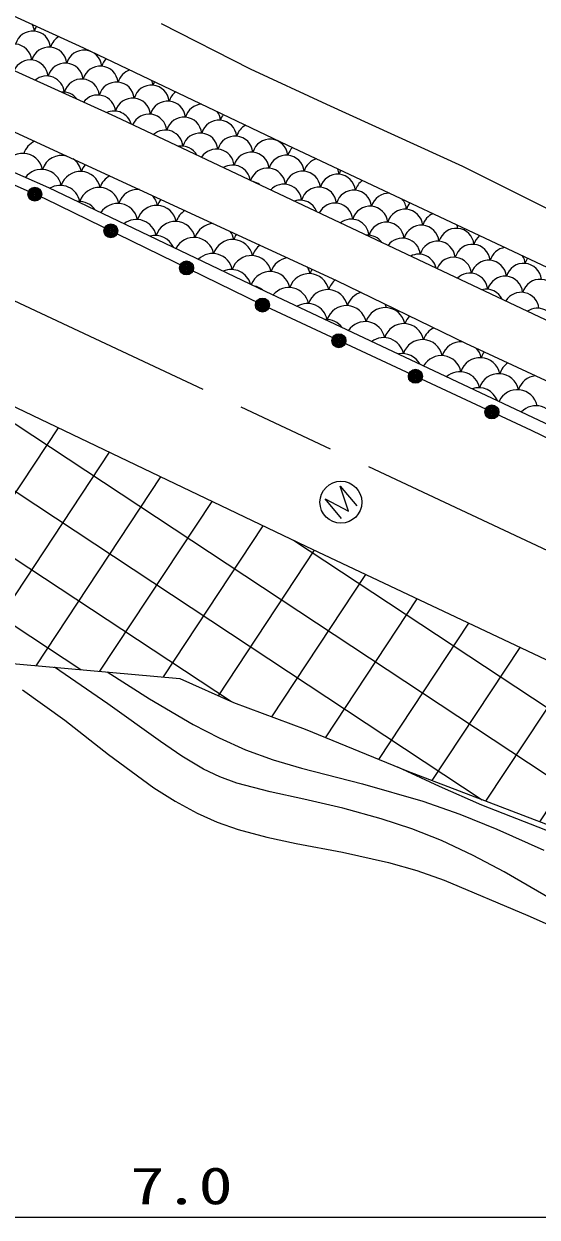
# Model space of a CAD drawing. Units: millimetres, scale not verified. Extents: x 40000 to 680000, y 20000 to 380000.
# Drawn here: x 140681 to 158926, y 248764 to 291194 of the extents above; entities that cross this region are included whole.
import ezdxf
from ezdxf.enums import TextEntityAlignment as Align

# ---------------------------------------------------------------- set-up
doc = ezdxf.new("R2010")
doc.units = ezdxf.units.MM
doc.header["$LTSCALE"] = 1000
doc.linetypes.add('CHAIN', pattern=[18.5, 12, -1.5, 3.5, -1.5])
for name, color, linetype, lineweight in [('M-BGD', 7, 'Continuous', 25), ('M-BGD-HTXT', 7, 'Continuous', 13), ('M-BMK', 2, 'CHAIN', 13)]:
    doc.layers.add(name, color=color, linetype=linetype, lineweight=lineweight)
doc.layers.add('M-BGD-EXST', color=7, linetype='Continuous')
doc.styles.add('ＭＳ ゴシック', font='')
doc.styles.get('ＭＳ ゴシック').set_extended_font_data('MS Gothic')

# ---------------------------------------------------------------- blocks, each defined once
blk = doc.blocks.new('BUHIN281')
at = {"color": 7, "linetype": 'Continuous', "lineweight": 25}
for radius in [249, 220, 191, 161, 132, 97.5, 67.5, 38.8, 7.5]:
    blk.add_circle((0, 0), radius, dxfattribs=at)
blk = doc.blocks.new('BUHIN282')
at = {"color": 7, "linetype": 'Continuous', "lineweight": 25}
for radius in [249, 220, 191, 161, 132, 97.5, 67.5, 38.8, 7.5]:
    blk.add_circle((0, 0), radius, dxfattribs=at)
blk = doc.blocks.new('BUHIN283')
at = {"color": 7, "linetype": 'Continuous', "lineweight": 25}
for radius in [249, 220, 191, 161, 132, 97.5, 67.5, 38.8, 7.5]:
    blk.add_circle((0, 0), radius, dxfattribs=at)
blk = doc.blocks.new('BUHIN211')
at = {"color": 7, "linetype": 'Continuous', "lineweight": 25}
blk.add_lwpolyline([(409, -407), (-498, -292), (413, -52), (-410, 404), (498, 288)], dxfattribs=at)
blk.add_circle((0, 0), 746, dxfattribs=at)

msp = doc.modelspace()

# ---------------------------------------------------------------- hatches: boundary and pattern name
at = {"layer": 'M-BGD'}
h = msp.add_hatch(dxfattribs=at)
h.set_pattern_fill('USER', color=256, style=0, pattern_type=2)
h.set_pattern_definition([(56.5675, (193745, 253709), (-1669.07, 1101.91), []), (326.5675, (193745, 253709), (1101.91, 1669.07), [])])
h.paths.add_polyline_path([(199685, 258722), (196706, 258770), (193583, 259032), (190961, 259270), (186976, 259842), (184378, 260271), (181145, 260925), (179834, 261235), (177951, 261736), (173875, 263047), (166861, 265445), (162880, 267018), (160235, 268115), (150716, 272615), (145791, 274971), (139879, 277807), (139212, 278165), (138783, 277402), (138716, 276854), (136356, 275733), (132923, 273874), (131190, 273087), (129379, 273016), (127734, 273183), (123336, 274088), (121309, 274613), (118759, 274947), (115660, 274899), (122644, 272778), (129628, 270656), (133530, 269614), (135675, 268851), (146223, 267922), (148130, 267064), (150675, 266110), (154298, 264632), (161128, 262017), (163365, 261111), (169129, 259300), (173057, 258084), (175152, 257607), (178983, 256658), (183345, 255562), (185913, 254942), (190534, 253781), (193745, 253709), (197821, 254544), (199794, 254997)])

# ---------------------------------------------------------------- linework, layer by layer
for p, q in [((136148, 293386), (142804, 290343)), ((143949, 287891), (135211, 291855)), ((145560, 291209), (148723, 289598)), ((142804, 290343), (150048, 286883)), ((148723, 289598), (151441, 288344)), ((151441, 288344), (156275, 286136)), ((139564, 287711), (151792, 282072)), ((169609, 275764), (143949, 287891)), ((141566, 285369), (136842, 287437)), ((150048, 286883), (161913, 281296)), ((156275, 286136), (160724, 283897)), ((149276, 281679), (141566, 285369)), ((151792, 282072), (156382, 279839)), ((159605, 276811), (149276, 281679)), ((156382, 279839), (162944, 276775)), ((145791, 274971), (139879, 277807)), ((150716, 272615), (145791, 274971)), ((160235, 268115), (150716, 272615)), ((135675, 268851), (146223, 267922)), ((146223, 267922), (148130, 267064)), ((148130, 267064), (150675, 266110)), ((150675, 266110), (154298, 264632)), ((154298, 264632), (161128, 262017))]:
    msp.add_line(p, q, dxfattribs=at)
for points in [[(194305, 265615), (190272, 266069), (184088, 267235), (181524, 267689), (178720, 268410), (175835, 269238), (170993, 270867), (167467, 272550), (162465, 274921), (158726, 276737), (149126, 281212), (141434, 284977), (133784, 288371), (128497, 290374), (123745, 291861), (118215, 293502), (112916, 294373)], [(160347, 259534), (157758, 261044), (156657, 261623), (155525, 262151), (154468, 262569), (153383, 262932), (152017, 263308), (150628, 263627), (149435, 263881), (148256, 264193), (147652, 264416), (147063, 264698), (146294, 265158), (145542, 265679), (143664, 267021), (141764, 268315)], [(143638, 268150), (145150, 267193), (146703, 266282), (147618, 265808), (148564, 265385), (149547, 265027), (150550, 264726), (152714, 264173), (154861, 263560), (156181, 263092), (157488, 262564), (159169, 261818)], [(140636, 267519), (142132, 266437), (143695, 265211), (145300, 264030), (146055, 263552), (146846, 263123), (147556, 262807), (148296, 262545), (149316, 262272), (150357, 262055), (152007, 261744), (153647, 261374), (154644, 261090), (155622, 260750), (158591, 259495), (161537, 258184)], [(193627, 252737), (192565, 252742), (189954, 252660), (187342, 252518), (186155, 252384), (184964, 252311), (184423, 252340), (183881, 252431), (183236, 252620), (182590, 252872), (180400, 253847), (178213, 254754), (176477, 255406), (174707, 256006), (172407, 256788), (170117, 257629), (168716, 258193), (167339, 258811), (164937, 260085), (162505, 261306), (159719, 262334), (156955, 263418), (155458, 264078), (153976, 264764)]]:
    msp.add_lwpolyline(points, dxfattribs=at)
for centre, radius, start, end in [((140422, 290872), 635, 5.7944, 28.8107), ((141665, 290763), 635, 147.1798, 164.2661), ((140999, 290303), 635, 5.7944, 164.2661), ((142242, 290195), 635, 119.9812, 164.2661), ((140332, 289842), 635, 5.7944, 164.2661), ((141576, 289734), 635, 5.7944, 164.2661), ((142819, 289626), 635, 5.7944, 164.2661), ((140909, 289274), 635, 5.7944, 155.8589), ((142153, 289165), 635, 5.7944, 164.2661), ((144063, 289518), 635, 135.9247, 164.2661), ((143396, 289057), 635, 5.7944, 164.2661), ((144640, 288949), 635, 107.2065, 164.2661), ((141486, 288705), 635, 5.7944, 129.7742), ((142730, 288597), 635, 5.7944, 164.2661), ((143973, 288489), 635, 5.7944, 164.2661), ((145216, 288380), 635, 5.7944, 164.2661), ((144640, 288949), 635, 5.7944, 21.734), ((145883, 288841), 635, 151.9215, 164.2661), ((142063, 288136), 635, 36.7441, 94.4597), ((143307, 288028), 635, 5.7944, 142.7594), ((144550, 287920), 635, 5.7944, 164.2661), ((146460, 288272), 635, 127.0254, 164.2661), ((145793, 287812), 635, 5.7944, 164.2661), ((147037, 287704), 635, 93.1494, 164.2661), ((143884, 287459), 635, 15.9592, 114.1169), ((145127, 287351), 635, 5.7944, 156.0271), ((146370, 287243), 635, 5.7944, 164.2661), ((147614, 287135), 635, 5.7944, 164.2661), ((147037, 287704), 635, 5.7944, 35.7911), ((148280, 287595), 635, 143.6747, 164.2661), ((145704, 286782), 635, 5.7944, 131.2352), ((146947, 286674), 635, 5.7944, 164.2661), ((148857, 287027), 635, 117.3326, 164.2661), ((141363, 286369), 716, 114.6263, 162.2673), ((146281, 286214), 635, 29.7482, 99.66), ((148191, 286566), 635, 5.7944, 164.2661), ((149434, 286458), 635, 5.7944, 164.2661), ((140643, 285872), 716, 11.74, 162.2673), ((142026, 285800), 716, 75.2013, 162.2673), ((147524, 286106), 635, 5.7944, 146.8246), ((148768, 285997), 635, 5.7944, 164.2661), ((150011, 285889), 635, 5.7944, 164.2661), ((150678, 286350), 635, 135.0883, 164.2661), ((141307, 285303), 716, 11.74, 143.0588), ((142026, 285800), 716, 11.74, 55.2835), ((143408, 285727), 716, 139.7065, 162.2673), ((148101, 285537), 635, 8.6514, 120.7567), ((149345, 285429), 635, 5.7944, 161.8313), ((151255, 285781), 635, 105.311, 164.2661), ((151255, 285781), 635, 5.7944, 24.2611), ((152498, 285673), 635, 150.1827, 164.2661), ((142689, 285230), 716, 11.74, 162.2673), ((144072, 285158), 716, 118.2444, 162.2673), ((148678, 284968), 635, 53.1603, 76.2479), ((150588, 285321), 635, 5.7944, 164.2661), ((151832, 285212), 635, 5.7944, 164.2661), ((153075, 285104), 635, 124.5662, 164.2661), ((141970, 284734), 716, 11.74, 120.5718), ((143353, 284661), 716, 11.74, 162.2673), ((144735, 284589), 716, 85.8956, 162.2673), ((149922, 284860), 635, 5.7944, 137.4105), ((151165, 284752), 635, 5.7944, 164.2661), ((152409, 284644), 635, 5.7944, 164.2661), ((153652, 284536), 635, 86.908, 164.2661), ((142633, 284164), 716, 35.3864, 93.4668), ((144016, 284092), 716, 11.74, 146.8596), ((145398, 284020), 716, 11.74, 162.2673), ((144735, 284589), 716, 11.74, 44.5891), ((146117, 284516), 716, 142.6132, 162.2673), ((150499, 284291), 635, 20.6439, 108.7643), ((151742, 284183), 635, 5.7944, 152.6349), ((152986, 284075), 635, 5.7944, 164.2661), ((153652, 284536), 635, 5.7944, 42.6643), ((154896, 284427), 635, 140.5144, 164.2661), ((146781, 283947), 716, 121.6977, 162.2673), ((154229, 283967), 635, 5.7944, 164.2661), ((155473, 283859), 635, 112.7511, 164.2661), ((144679, 283523), 716, 11.74, 127.7551), ((146062, 283451), 716, 11.74, 162.2673), ((147444, 283378), 716, 92.8018, 162.2673), ((152319, 283614), 635, 5.7944, 127.4816), ((153563, 283506), 635, 5.7944, 164.2661), ((154806, 283398), 635, 5.7944, 164.2661), ((156049, 283290), 635, 5.7944, 164.2661), ((155473, 283859), 635, 5.7944, 16.821), ((145343, 282954), 716, 24.4283, 104.4249), ((146725, 282882), 716, 11.74, 153.0818), ((148108, 282809), 716, 11.74, 162.2673), ((147444, 283378), 716, 11.74, 37.683), ((148827, 283306), 716, 145.4871, 162.2673), ((152896, 283046), 635, 36.2007, 93.2075), ((154140, 282938), 635, 5.7944, 143.3843), ((155383, 282829), 635, 5.7944, 164.2661), ((157293, 283182), 635, 130.4064, 164.2661), ((147388, 282312), 716, 11.74, 134.5095), ((149490, 282737), 716, 125.0181, 162.2673), ((156626, 282721), 635, 5.7944, 164.2661), ((157870, 282613), 635, 98.082, 164.2661), ((148771, 282240), 716, 11.74, 162.2673), ((150153, 282168), 716, 98.3829, 162.2673), ((154716, 282369), 635, 12.8472, 116.561), ((155960, 282261), 635, 5.7944, 158.4238), ((157203, 282153), 635, 5.7944, 164.2661), ((158447, 282044), 635, 5.7944, 164.2661), ((157870, 282613), 635, 5.7944, 31.4901), ((159113, 282505), 635, 145.8124, 164.2661), ((148052, 281743), 716, 15.5626, 113.2906), ((149434, 281671), 716, 11.74, 159.288), ((150817, 281598), 716, 11.74, 162.2673), ((150153, 282168), 716, 11.74, 32.1018), ((151536, 282095), 716, 148.3364, 162.2673), ((156537, 281692), 635, 5.7944, 133.8208), ((157780, 281584), 635, 5.7944, 164.2661), ((148715, 281174), 716, 51.5978, 77.2554), ((150098, 281102), 716, 11.74, 140.8431), ((151480, 281029), 716, 11.74, 162.2673), ((152199, 281526), 716, 128.2297, 162.2673), ((157114, 281123), 635, 25.7642, 103.6439), ((159024, 281476), 635, 5.7944, 164.2661), ((152863, 280957), 716, 105.779, 162.2673), ((158357, 281015), 635, 5.7944, 149.2354), ((150761, 280533), 716, 11.74, 120.3827), ((152143, 280460), 716, 11.74, 162.2673), ((153526, 280388), 716, 11.74, 162.2673), ((152863, 280957), 716, 11.74, 22.3363), ((158934, 280446), 635, 5.8115, 123.5967), ((151424, 279963), 716, 37.4877, 92.0394), ((152807, 279891), 716, 11.74, 145.7463), ((154189, 279819), 716, 11.74, 162.2673), ((154908, 280315), 716, 136.4858, 162.2673), ((153470, 279322), 716, 11.74, 126.0226), ((155572, 279746), 716, 116.3603, 162.2673), ((154853, 279250), 716, 11.74, 162.2673), ((156235, 279177), 716, 86.9731, 162.2673), ((156235, 279177), 716, 11.74, 42.5603), ((154133, 278753), 716, 28.3707, 101.1564), ((155516, 278680), 716, 11.74, 150.5836), ((156899, 278608), 716, 11.74, 162.2673), ((157618, 279105), 716, 143.4993, 162.2673), ((156179, 278111), 716, 11.74, 131.3723), ((158281, 278536), 716, 123.1498, 162.2673), ((157562, 278039), 716, 11.74, 162.2673), ((158944, 277967), 716, 96.1387, 162.2673), ((156843, 277542), 716, 20.9111, 108.616), ((158225, 277470), 716, 11.74, 155.3911), ((158889, 276901), 716, 11.74, 136.5134)]:
    msp.add_arc(centre, radius, start, end, dxfattribs=at)
at = {"layer": 'M-BGD-HTXT'}
msp.add_line((128011, 248764), (163728, 248764), dxfattribs=at)
at = {"layer": 'M-BMK'}
msp.add_line((136175, 283299), (160282, 272002), dxfattribs=at)

# ---------------------------------------------------------------- block references
at = {"layer": 'M-BGD', "rotation": 317.32671}
for name, p in [('BUHIN283', (141070, 285139)), ('BUHIN282', (143771, 283834)), ('BUHIN282', (146465, 282514)), ('BUHIN281', (149160, 281196)), ('BUHIN281', (151880, 279928)), ('BUHIN281', (154599, 278661)), ('BUHIN281', (157318, 277393))]:
    msp.add_blockref(name, p, dxfattribs=at)
at = {"layer": 'M-BGD-EXST', "rotation": 317.32671}
msp.add_blockref('BUHIN211', (151951, 274186), dxfattribs=at)

# ---------------------------------------------------------------- texts
at = {"layer": 'M-BGD-HTXT', "style": 'ＭＳ ゴシック', "width": 1.35}
msp.add_text('7.0', height=1320, dxfattribs=at).set_placement((144467, 248826), align=Align.BOTTOM_LEFT)

doc.saveas('drawing.dxf')
